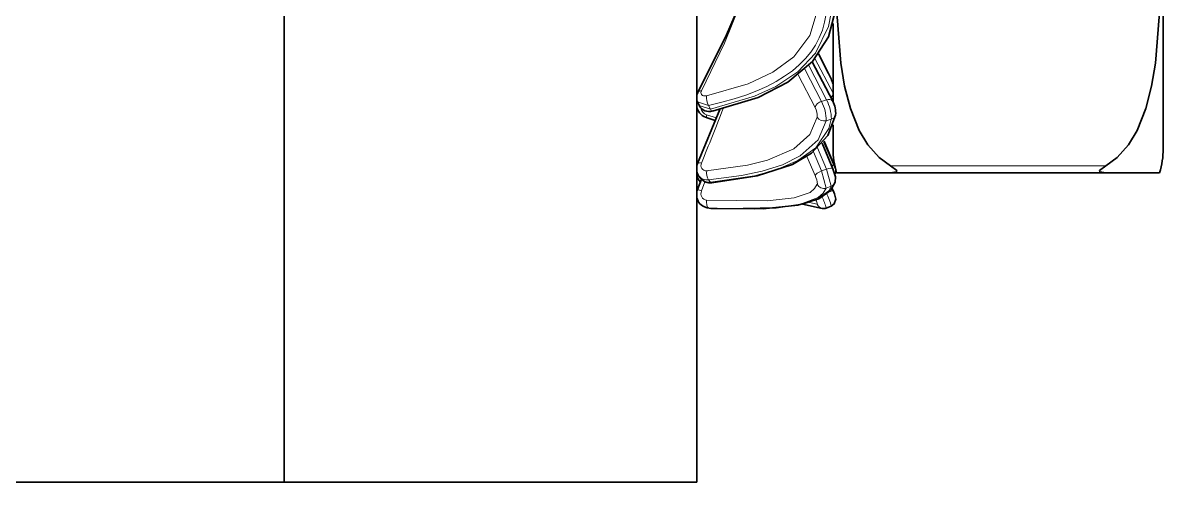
# Model space of a CAD drawing. Extents: x 315 to 857, y 212 to 651.
# Drawn here: x 324.22 to 332.51, y 289.08 to 292.42 of the extents above; entities that cross this region are included whole.
import ezdxf

# ---------------------------------------------------------------- set-up
doc = ezdxf.new("R2010")
doc.units = 0

msp = doc.modelspace()

# ---------------------------------------------------------------- linework, layer by layer
at = {"color": 7, "lineweight": 35, "ltscale": 0.125}
for p, q in [((326.1197, 294.0792), (326.1197, 289.0792)), ((326.1197, 294.0792), (326.1197, 289.0792)), ((329.1197, 294.0792), (329.1197, 289.0792))]:
    msp.add_line(p, q, dxfattribs=at)
at = {"color": 7, "lineweight": 35, "ltscale": 0.030886}
msp.add_line((332.5095, 292.7392), (332.5095, 291.5038), dxfattribs=at)
at = {"color": 7, "lineweight": 35, "ltscale": 0.014191}
msp.add_line((330.1095, 292.4142), (330.1095, 291.8465), dxfattribs=at)
at = {"color": 7, "lineweight": 35, "ltscale": 0.008072}
msp.add_line((329.9581, 292.1368), (330.1074, 291.8505), dxfattribs=at)
at = {"color": 7, "lineweight": 13, "ltscale": 0.007117}
msp.add_line((329.9778, 292.1596), (330.1095, 291.9072), dxfattribs=at)
at = {"color": 7, "lineweight": 35, "ltscale": 0.004014}
msp.add_line((330.0771, 292.0506), (330.0043, 292.1937), dxfattribs=at)
at = {"color": 7, "lineweight": 13, "ltscale": 0.006597}
msp.add_line((330.0258, 291.8483), (329.9038, 292.0823), dxfattribs=at)
at = {"color": 7, "lineweight": 13, "ltscale": 0.007056}
msp.add_line((329.9326, 292.1098), (330.0631, 291.8596), dxfattribs=at)
at = {"color": 7, "lineweight": 13, "ltscale": 0.00671}
msp.add_line((329.9795, 291.8033), (329.8553, 292.0413), dxfattribs=at)
at = {"color": 7, "lineweight": 35, "ltscale": 0.00041625}
msp.add_line((329.1258, 291.9128), (329.1197, 291.8973), dxfattribs=at)
at = {"color": 7, "lineweight": 35, "ltscale": 0.000279382}
msp.add_line((329.1198, 291.8549), (329.124, 291.8445), dxfattribs=at)
at = {"color": 7, "lineweight": 13, "ltscale": 0.002107}
msp.add_line((329.2045, 291.8196), (329.124, 291.8445), dxfattribs=at)
at = {"color": 7, "lineweight": 35, "ltscale": 0.000771113}
msp.add_line((329.124, 291.8445), (329.1376, 291.8168), dxfattribs=at)
at = {"color": 7, "lineweight": 13, "ltscale": 0.00214}
msp.add_line((329.137, 291.8182), (329.2185, 291.7921), dxfattribs=at)
at = {"color": 7, "lineweight": 13, "ltscale": 0.000773163}
msp.add_line((329.2045, 291.8196), (329.2185, 291.7921), dxfattribs=at)
at = {"color": 7, "lineweight": 13, "ltscale": 0.000972939}
msp.add_line((330.0631, 291.8596), (330.0258, 291.8483), dxfattribs=at)
at = {"color": 7, "lineweight": 35, "ltscale": 0.010644}
msp.add_line((329.2862, 291.7903), (329.1242, 291.3965), dxfattribs=at)
at = {"color": 7, "lineweight": 13, "ltscale": 0.001852}
msp.add_line((329.2615, 291.7293), (329.1907, 291.751), dxfattribs=at)
at = {"color": 7, "lineweight": 35, "ltscale": 0.001541}
msp.add_line((329.2537, 291.7103), (329.1947, 291.728), dxfattribs=at)
at = {"color": 7, "lineweight": 13, "ltscale": 0.000980496}
msp.add_line((330.0967, 291.7196), (330.0593, 291.7081), dxfattribs=at)
at = {"color": 7, "lineweight": 35, "ltscale": 0.004345}
msp.add_line((330.1095, 291.6776), (330.1095, 291.5038), dxfattribs=at)
at = {"color": 7, "lineweight": 13, "ltscale": 0.004443}
msp.add_line((330.0399, 291.5551), (330.1095, 291.3916), dxfattribs=at)
at = {"color": 7, "lineweight": 35, "ltscale": 0.004772}
msp.add_line((330.1182, 291.3842), (330.0439, 291.56), dxfattribs=at)
at = {"color": 7, "lineweight": 13, "ltscale": 0.003804}
msp.add_line((330.0258, 291.3426), (329.9663, 291.4826), dxfattribs=at)
at = {"color": 7, "lineweight": 13, "ltscale": 0.004174}
msp.add_line((329.9977, 291.51), (330.0631, 291.3564), dxfattribs=at)
at = {"color": 7, "lineweight": 35, "ltscale": 0.005027}
msp.add_line((330.0304, 291.5439), (330.1091, 291.3589), dxfattribs=at)
at = {"color": 7, "lineweight": 35, "ltscale": 0.000359723}
msp.add_line((329.1196, 291.3829), (329.1242, 291.3965), dxfattribs=at)
at = {"color": 7, "lineweight": 13, "ltscale": 0.003803}
msp.add_line((329.9795, 291.3088), (329.9199, 291.4488), dxfattribs=at)
at = {"color": 7, "lineweight": 13, "ltscale": 0.000993065}
msp.add_line((330.0631, 291.3564), (330.0258, 291.3426), dxfattribs=at)
at = {"color": 7, "lineweight": 13, "ltscale": 0.003227}
msp.add_line((330.0593, 291.2179), (330.0258, 291.3426), dxfattribs=at)
at = {"color": 7, "lineweight": 13, "ltscale": 0.003224}
msp.add_line((330.0631, 291.3564), (330.0967, 291.2319), dxfattribs=at)
at = {"color": 7, "lineweight": 13, "ltscale": 0.000490577}
msp.add_line((330.1182, 291.3842), (330.1247, 291.3657), dxfattribs=at)
at = {"color": 7, "lineweight": 35, "ltscale": 0.000627144}
msp.add_line((330.1265, 291.3605), (330.1182, 291.3842), dxfattribs=at)
at = {"color": 7, "lineweight": 35, "ltscale": 0.009785}
for p, q in [((330.1355, 291.3292), (330.5269, 291.3292)), ((332.0922, 291.3292), (332.4836, 291.3292))]:
    msp.add_line(p, q, dxfattribs=at)
at = {"color": 7, "lineweight": 13, "ltscale": 0.039131}
msp.add_line((332.0922, 291.3792), (330.5269, 291.3792), dxfattribs=at)
at = {"color": 7, "lineweight": 35, "ltscale": 0.039131}
msp.add_line((332.0922, 291.3292), (330.5269, 291.3292), dxfattribs=at)
at = {"color": 7, "lineweight": 35, "ltscale": 0.002003}
msp.add_line((329.1531, 291.2833), (329.1238, 291.2087), dxfattribs=at)
at = {"color": 7, "lineweight": 35, "ltscale": 0.000551796}
msp.add_line((329.1351, 291.3055), (329.1488, 291.2882), dxfattribs=at)
at = {"color": 7, "lineweight": 13, "ltscale": 0.001807}
msp.add_line((329.1528, 291.197), (329.1786, 291.2645), dxfattribs=at)
at = {"color": 7, "lineweight": 13, "ltscale": 0.000554898}
msp.add_line((329.2045, 291.278), (329.2185, 291.2608), dxfattribs=at)
at = {"color": 7, "lineweight": 13, "ltscale": 0.00099993}
msp.add_line((330.0967, 291.2319), (330.0593, 291.2179), dxfattribs=at)
at = {"color": 7, "lineweight": 35, "ltscale": 0.00034841}
msp.add_line((329.1196, 291.1954), (329.1238, 291.2087), dxfattribs=at)
at = {"color": 7, "lineweight": 13, "ltscale": 0.000780349}
msp.add_line((329.1528, 291.197), (329.1238, 291.2087), dxfattribs=at)
at = {"color": 7, "lineweight": 13, "ltscale": 0.000859396}
msp.add_line((330.0776, 291.1874), (330.1095, 291.2002), dxfattribs=at)
at = {"color": 7, "lineweight": 35, "ltscale": 0.000423181}
msp.add_line((330.1032, 291.2159), (330.1095, 291.2002), dxfattribs=at)
at = {"color": 7, "lineweight": 13, "ltscale": 0.000619}
msp.add_line((329.2045, 291.0742), (329.1802, 291.079), dxfattribs=at)
at = {"color": 7, "lineweight": 35, "ltscale": 0.000395483}
msp.add_line((329.1802, 291.079), (329.1951, 291.0738), dxfattribs=at)
at = {"color": 7, "lineweight": 13, "ltscale": 0.000626487}
msp.add_line((329.1939, 291.0742), (329.2185, 291.0694), dxfattribs=at)
at = {"color": 7, "lineweight": 35, "ltscale": 0.000675416}
msp.add_line((329.1939, 291.0742), (329.2204, 291.0691), dxfattribs=at)
at = {"color": 7, "lineweight": 13, "ltscale": 0.000369635}
msp.add_line((329.2045, 291.0742), (329.2185, 291.0694), dxfattribs=at)
at = {"color": 7, "lineweight": 35, "ltscale": 0.00365}
msp.add_line((330.0305, 291.0705), (329.8876, 291.1004), dxfattribs=at)
at = {"color": 7, "lineweight": 13, "ltscale": 0.001429}
msp.add_line((329.9948, 291.1009), (329.9393, 291.1144), dxfattribs=at)
at = {"color": 7, "lineweight": 35, "ltscale": 0.001005}
msp.add_line((330.097, 291.0875), (330.0596, 291.0728), dxfattribs=at)
at = {"color": 7, "lineweight": 35, "ltscale": 0.075}
for p, q in [((323.1197, 289.0792), (326.1197, 289.0792)), ((326.1197, 289.0792), (329.1197, 289.0792))]:
    msp.add_line(p, q, dxfattribs=at)
at = {"color": 7, "lineweight": 35}
for points in [[(329.4769, 292.664), (329.3348, 292.3323), (329.1258, 291.9128)], [(330.5269, 291.3792), (330.4438, 291.4401), (330.3619, 291.5331), (330.2991, 291.6378), (330.2355, 291.7959), (330.1934, 291.9591), (330.1661, 292.1268), (330.14, 292.4624), (330.1357, 292.648)], [(332.0922, 291.3792), (332.1752, 291.4401), (332.2571, 291.5331), (332.3199, 291.6378), (332.3836, 291.7959), (332.4256, 291.9591), (332.453, 292.1268), (332.4791, 292.4624), (332.4833, 292.648)], [(329.2335, 291.7781), (329.5645, 291.878), (329.7801, 291.9879), (329.9604, 292.1394), (330.0761, 292.3182), (330.1281, 292.5117)], [(329.2273, 291.2559), (329.5569, 291.3063), (329.8144, 291.3907), (329.9534, 291.4726), (330.0728, 291.6012), (330.1278, 291.749)], [(330.1261, 291.2614), (330.1274, 291.3001), (330.1089, 291.3592)], [(330.5269, 291.3292), (330.5702, 291.3365), (330.5735, 291.3456), (330.5269, 291.3792)], [(332.0922, 291.3292), (332.0489, 291.3365), (332.0456, 291.3456), (332.0922, 291.3792)], [(329.2204, 291.0691), (329.6015, 291.0662), (329.8544, 291.0933), (330.0068, 291.1402), (330.0902, 291.1997), (330.1261, 291.2614)], [(330.097, 291.0875), (330.118, 291.1031), (330.129, 291.1385), (330.1191, 291.1754), (330.1095, 291.2002)]]:
    msp.add_lwpolyline(points, dxfattribs=at)
at = {"color": 7, "lineweight": 13}
for points in [[(329.1528, 291.9249), (329.3207, 292.2714), (329.4789, 292.6649)], [(329.9948, 292.5048), (329.9418, 292.3282), (329.8239, 292.1721), (329.6707, 292.0601), (329.4923, 291.9763), (329.1907, 291.889)], [(329.2185, 291.7921), (329.5388, 291.8864), (329.694, 291.9576), (329.8542, 292.064), (329.982, 292.1981), (330.0771, 292.394), (330.0967, 292.492)], [(329.1907, 291.889), (329.1682, 291.8889), (329.1594, 291.8925), (329.1529, 291.8987), (329.1492, 291.9124), (329.1528, 291.9249)], [(329.9948, 291.7344), (329.942, 291.6087), (329.8246, 291.5041), (329.6333, 291.4218), (329.4882, 291.3855), (329.1907, 291.3446)], [(330.0593, 291.7081), (330.0006, 291.5694), (329.871, 291.4521), (329.741, 291.3877), (329.595, 291.3409), (329.4434, 291.3084), (329.2045, 291.278)], [(329.2185, 291.2608), (329.5382, 291.3081), (329.6953, 291.3507), (329.8547, 291.4185), (329.984, 291.5111), (330.0782, 291.6511), (330.0967, 291.7196)], [(330.1095, 291.3916), (330.12, 291.3692), (330.1237, 291.3629), (330.1245, 291.3621), (330.1253, 291.3633), (330.1247, 291.3657)], [(329.9948, 291.2468), (329.9756, 291.2143), (329.9424, 291.1871), (329.8259, 291.1463), (329.6314, 291.1245), (329.1907, 291.13)], [(329.2185, 291.0694), (329.5378, 291.0643), (329.6961, 291.0724), (329.9026, 291.1044), (329.9858, 291.1319), (330.0793, 291.1985), (330.0967, 291.2319)], [(330.0593, 291.2179), (330.038, 291.1816), (330.0011, 291.1504), (329.8726, 291.1013), (329.705, 291.0762), (329.3311, 291.0692), (329.2045, 291.0742)]]:
    msp.add_lwpolyline(points, dxfattribs=at)
at = {"color": 7, "lineweight": 35}
for centre, radius, start, end in [((329.6049, 291.8077), 0.531, 18.15306, 27.22268), ((329.2252, 291.8337), 0.1099, 195.94522, 253.90506), ((329.209, 291.8575), 0.0825, 208.60806, 287.18266), ((329.9448, 291.764), 0.184, 355.29924, 28.02071), ((330.71, 291.5038), 0.6005, 180.00441, 196.90527), ((331.909, 291.5038), 0.6005, 343.09473, 359.99559), ((329.202, 291.3583), 0.0852, 194.92411, 218.31986), ((329.2211, 291.3338), 0.1045, 193.95958, 223.1629), ((330.0766, 291.3444), 0.0524, 331.73294, 17.83973), ((329.2176, 291.3441), 0.0887, 219.12989, 276.32844), ((329.2123, 291.1687), 0.0953, 193.773, 251.04459), ((330.0411, 291.1201), 0.0508, 261.5755, 291.31824)]:
    msp.add_arc(centre, radius, start, end, dxfattribs=at)
at = {"color": 7, "lineweight": 13}
for centre, radius, start, end in [((329.637, 291.824), 0.4951, 17.34958, 27.24104), ((329.1484, 291.897), 0.0279, 81.18187, 145.07084), ((329.3297, 291.8809), 0.1394, 176.67018, 206.07288), ((330.0686, 291.91), 0.0413, 307.2502, 356.10225), ((330.0396, 291.7857), 0.0635, 102.34426, 163.66484), ((329.8589, 291.739), 0.1365, 358.06872, 28.0908), ((329.7477, 291.7057), 0.3124, 0.43286, 27.14238), ((329.7833, 291.7162), 0.3143, 0.63629, 27.1279), ((330.0808, 291.8259), 0.0371, 42.74026, 117.75313), ((329.2063, 291.8069), 0.0578, 186.78347, 254.39353), ((309.8686, 299.2898), 20.836, 337.74728, 338.9219), ((329.2148, 291.7419), 0.025, 159.25298, 214.70939), ((329.2383, 291.7969), 0.0199, 193.7506, 255.59101), ((330.0443, 291.765), 0.0587, 211.74032, 284.72778), ((330.0906, 291.758), 0.0386, 279.06163, 346.30232), ((329.1393, 291.373), 0.0287, 62.7861, 122.623), ((329.1861, 291.3815), 0.0372, 151.87788, 277.1222), ((330.0903, 291.3946), 0.0197, 302.96257, 351.05251), ((329.2974, 291.3305), 0.1073, 172.49814, 209.46706), ((329.8481, 291.2401), 0.1476, 2.65651, 27.6445), ((329.1947, 291.3559), 0.0782, 220.20599, 277.15989), ((329.2084, 291.3387), 0.0783, 220.24123, 277.34654), ((329.2278, 291.2668), 0.011, 213.0495, 267.82867), ((330.0427, 291.2675), 0.0522, 203.28818, 288.49461), ((330.0823, 291.2757), 0.0461, 288.15908, 341.86535), ((329.1967, 291.1768), 0.0477, 155.3264, 262.75385), ((329.5823, 290.9423), 0.4953, 15.30062, 25.13502), ((329.4461, 290.8973), 0.6786, 16.30156, 24.74262), ((329.915, 291.0912), 0.0809, 6.92704, 29.26837), ((330.041, 291.119), 0.0496, 201.34338, 257.76746)]:
    msp.add_arc(centre, radius, start, end, dxfattribs=at)
for centre, major_axis, ratio, start_param, end_param in [((154.4674, 369.8866), (175.5463, -77.5677), 0.054559, 6.208266, 6.299382), ((330.0258, 291.3255), (0.046, 0.0196), 0.31759, 1.436524, 2.964851), ((330.0631, 291.3393), (0.046, 0.0196), 0.317587, 0.026168, 1.436519), ((329.2089, 291.1238), (-0.0025, -0.0499), 0.371282, 4.606539, 6.179992)]:
    msp.add_ellipse(centre, major_axis=major_axis, ratio=ratio, start_param=start_param, end_param=end_param, dxfattribs=at)

doc.saveas('drawing.dxf')
